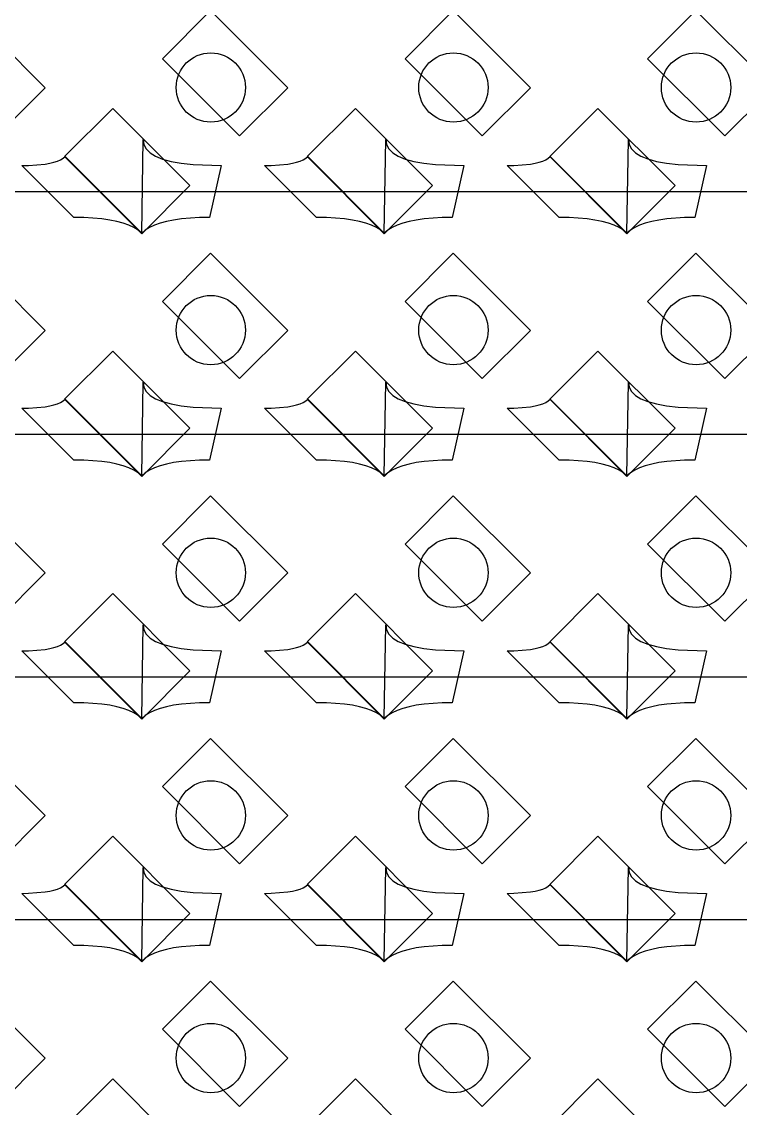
# Model space of a CAD drawing. Header units: inches. Extents: x 0.07 to 4.39, y 0.05 to 2.95.
# Drawn here: x 1.1254 to 1.3328, y 0.5155 to 0.829 of the extents above; entities that cross this region are included whole.
import ezdxf

# ---------------------------------------------------------------- set-up
doc = ezdxf.new("R2010")
doc.units = ezdxf.units.IN
doc.header["$MEASUREMENT"] = 0
doc.layers.add('Top Layer', color=1, linetype='Continuous')

# ---------------------------------------------------------------- blocks, each defined once
blk = doc.blocks.new('0805_P_______________1000')
at = {"layer": 'Top Layer'}
for p, q in [((-0.03937, 0.01575), (-0.01969, 0.01575)), ((-0.03937, -0.01575), (-0.03937, 0.01575)), ((-0.01969, 0.01575), (-0.01969, -0.01575)), ((0.01969, 0.01575), (0.03937, 0.01575)), ((0.01969, -0.01575), (0.01969, 0.01575)), ((0.03937, 0.01575), (0.03937, -0.01575)), ((-0.01969, -0.01575), (-0.03937, -0.01575)), ((0.03937, -0.01575), (0.01969, -0.01575))]:
    blk.add_line(p, q, dxfattribs=at)
blk = doc.blocks.new('0805_P_______________1001')
at = {"layer": 'Top Layer'}
for p, q in [((-0.03937, 0.01575), (-0.01969, 0.01575)), ((-0.03937, -0.01575), (-0.03937, 0.01575)), ((-0.01969, 0.01575), (-0.01969, -0.01575)), ((0.01969, 0.01575), (0.03937, 0.01575)), ((0.01969, -0.01575), (0.01969, 0.01575)), ((0.03937, 0.01575), (0.03937, -0.01575)), ((-0.01969, -0.01575), (-0.03937, -0.01575)), ((0.03937, -0.01575), (0.01969, -0.01575))]:
    blk.add_line(p, q, dxfattribs=at)
blk = doc.blocks.new('0805_P_______________1002')
at = {"layer": 'Top Layer'}
for p, q in [((-0.03937, 0.01575), (-0.01969, 0.01575)), ((-0.03937, -0.01575), (-0.03937, 0.01575)), ((-0.01969, 0.01575), (-0.01969, -0.01575)), ((0.01969, 0.01575), (0.03937, 0.01575)), ((0.01969, -0.01575), (0.01969, 0.01575)), ((0.03937, 0.01575), (0.03937, -0.01575)), ((-0.01969, -0.01575), (-0.03937, -0.01575)), ((0.03937, -0.01575), (0.01969, -0.01575))]:
    blk.add_line(p, q, dxfattribs=at)
blk = doc.blocks.new('0805_P_______________1003')
at = {"layer": 'Top Layer'}
for p, q in [((-0.03937, 0.01575), (-0.01969, 0.01575)), ((-0.03937, -0.01575), (-0.03937, 0.01575)), ((-0.01969, 0.01575), (-0.01969, -0.01575)), ((0.01969, 0.01575), (0.03937, 0.01575)), ((0.01969, -0.01575), (0.01969, 0.01575)), ((0.03937, 0.01575), (0.03937, -0.01575)), ((-0.01969, -0.01575), (-0.03937, -0.01575)), ((0.03937, -0.01575), (0.01969, -0.01575))]:
    blk.add_line(p, q, dxfattribs=at)
blk = doc.blocks.new('0805_P_______________1040')
at = {"layer": 'Top Layer'}
for p, q in [((-0.03937, 0.01575), (-0.01969, 0.01575)), ((-0.03937, -0.01575), (-0.03937, 0.01575)), ((-0.01969, 0.01575), (-0.01969, -0.01575)), ((0.01969, 0.01575), (0.03937, 0.01575)), ((0.01969, -0.01575), (0.01969, 0.01575)), ((0.03937, 0.01575), (0.03937, -0.01575)), ((-0.01969, -0.01575), (-0.03937, -0.01575)), ((0.03937, -0.01575), (0.01969, -0.01575))]:
    blk.add_line(p, q, dxfattribs=at)
blk = doc.blocks.new('0805_P_______________1041')
at = {"layer": 'Top Layer'}
for p, q in [((-0.03937, 0.01575), (-0.01969, 0.01575)), ((-0.03937, -0.01575), (-0.03937, 0.01575)), ((-0.01969, 0.01575), (-0.01969, -0.01575)), ((0.01969, 0.01575), (0.03937, 0.01575)), ((0.01969, -0.01575), (0.01969, 0.01575)), ((0.03937, 0.01575), (0.03937, -0.01575)), ((-0.01969, -0.01575), (-0.03937, -0.01575)), ((0.03937, -0.01575), (0.01969, -0.01575))]:
    blk.add_line(p, q, dxfattribs=at)
blk = doc.blocks.new('0805_P_______________1042')
at = {"layer": 'Top Layer'}
for p, q in [((-0.03937, 0.01575), (-0.01969, 0.01575)), ((-0.03937, -0.01575), (-0.03937, 0.01575)), ((-0.01969, 0.01575), (-0.01969, -0.01575)), ((0.01969, 0.01575), (0.03937, 0.01575)), ((0.01969, -0.01575), (0.01969, 0.01575)), ((0.03937, 0.01575), (0.03937, -0.01575)), ((-0.01969, -0.01575), (-0.03937, -0.01575)), ((0.03937, -0.01575), (0.01969, -0.01575))]:
    blk.add_line(p, q, dxfattribs=at)
blk = doc.blocks.new('0805_P_______________1043')
at = {"layer": 'Top Layer'}
for p, q in [((-0.03937, 0.01575), (-0.01969, 0.01575)), ((-0.03937, -0.01575), (-0.03937, 0.01575)), ((-0.01969, 0.01575), (-0.01969, -0.01575)), ((0.01969, 0.01575), (0.03937, 0.01575)), ((0.01969, -0.01575), (0.01969, 0.01575)), ((0.03937, 0.01575), (0.03937, -0.01575)), ((-0.01969, -0.01575), (-0.03937, -0.01575)), ((0.03937, -0.01575), (0.01969, -0.01575))]:
    blk.add_line(p, q, dxfattribs=at)
blk = doc.blocks.new('0805_P_______________1080')
at = {"layer": 'Top Layer'}
for p, q in [((-0.03937, 0.01575), (-0.01969, 0.01575)), ((-0.03937, -0.01575), (-0.03937, 0.01575)), ((-0.01969, 0.01575), (-0.01969, -0.01575)), ((0.01969, 0.01575), (0.03937, 0.01575)), ((0.01969, -0.01575), (0.01969, 0.01575)), ((0.03937, 0.01575), (0.03937, -0.01575)), ((-0.01969, -0.01575), (-0.03937, -0.01575)), ((0.03937, -0.01575), (0.01969, -0.01575))]:
    blk.add_line(p, q, dxfattribs=at)
blk = doc.blocks.new('0805_P_______________1081')
at = {"layer": 'Top Layer'}
for p, q in [((-0.03937, 0.01575), (-0.01969, 0.01575)), ((-0.03937, -0.01575), (-0.03937, 0.01575)), ((-0.01969, 0.01575), (-0.01969, -0.01575)), ((0.01969, 0.01575), (0.03937, 0.01575)), ((0.01969, -0.01575), (0.01969, 0.01575)), ((0.03937, 0.01575), (0.03937, -0.01575)), ((-0.01969, -0.01575), (-0.03937, -0.01575)), ((0.03937, -0.01575), (0.01969, -0.01575))]:
    blk.add_line(p, q, dxfattribs=at)
blk = doc.blocks.new('0805_P_______________1082')
at = {"layer": 'Top Layer'}
for p, q in [((-0.03937, 0.01575), (-0.01969, 0.01575)), ((-0.03937, -0.01575), (-0.03937, 0.01575)), ((-0.01969, 0.01575), (-0.01969, -0.01575)), ((0.01969, 0.01575), (0.03937, 0.01575)), ((0.01969, -0.01575), (0.01969, 0.01575)), ((0.03937, 0.01575), (0.03937, -0.01575)), ((-0.01969, -0.01575), (-0.03937, -0.01575)), ((0.03937, -0.01575), (0.01969, -0.01575))]:
    blk.add_line(p, q, dxfattribs=at)
blk = doc.blocks.new('0805_P_______________1083')
at = {"layer": 'Top Layer'}
for p, q in [((-0.03937, 0.01575), (-0.01969, 0.01575)), ((-0.03937, -0.01575), (-0.03937, 0.01575)), ((-0.01969, 0.01575), (-0.01969, -0.01575)), ((0.01969, 0.01575), (0.03937, 0.01575)), ((0.01969, -0.01575), (0.01969, 0.01575)), ((0.03937, 0.01575), (0.03937, -0.01575)), ((-0.01969, -0.01575), (-0.03937, -0.01575)), ((0.03937, -0.01575), (0.01969, -0.01575))]:
    blk.add_line(p, q, dxfattribs=at)
blk = doc.blocks.new('0805_P_______________1120')
at = {"layer": 'Top Layer'}
for p, q in [((-0.03937, 0.01575), (-0.01969, 0.01575)), ((-0.03937, -0.01575), (-0.03937, 0.01575)), ((-0.01969, 0.01575), (-0.01969, -0.01575)), ((0.01969, 0.01575), (0.03937, 0.01575)), ((0.01969, -0.01575), (0.01969, 0.01575)), ((0.03937, 0.01575), (0.03937, -0.01575)), ((-0.01969, -0.01575), (-0.03937, -0.01575)), ((0.03937, -0.01575), (0.01969, -0.01575))]:
    blk.add_line(p, q, dxfattribs=at)
blk = doc.blocks.new('0805_P_______________1121')
at = {"layer": 'Top Layer'}
for p, q in [((-0.03937, 0.01575), (-0.01969, 0.01575)), ((-0.03937, -0.01575), (-0.03937, 0.01575)), ((-0.01969, 0.01575), (-0.01969, -0.01575)), ((0.01969, 0.01575), (0.03937, 0.01575)), ((0.01969, -0.01575), (0.01969, 0.01575)), ((0.03937, 0.01575), (0.03937, -0.01575)), ((-0.01969, -0.01575), (-0.03937, -0.01575)), ((0.03937, -0.01575), (0.01969, -0.01575))]:
    blk.add_line(p, q, dxfattribs=at)
blk = doc.blocks.new('0805_P_______________1122')
at = {"layer": 'Top Layer'}
for p, q in [((-0.03937, 0.01575), (-0.01969, 0.01575)), ((-0.03937, -0.01575), (-0.03937, 0.01575)), ((-0.01969, 0.01575), (-0.01969, -0.01575)), ((0.01969, 0.01575), (0.03937, 0.01575)), ((0.01969, -0.01575), (0.01969, 0.01575)), ((0.03937, 0.01575), (0.03937, -0.01575)), ((-0.01969, -0.01575), (-0.03937, -0.01575)), ((0.03937, -0.01575), (0.01969, -0.01575))]:
    blk.add_line(p, q, dxfattribs=at)
blk = doc.blocks.new('0805_P_______________1123')
at = {"layer": 'Top Layer'}
for p, q in [((-0.03937, 0.01575), (-0.01969, 0.01575)), ((-0.03937, -0.01575), (-0.03937, 0.01575)), ((-0.01969, 0.01575), (-0.01969, -0.01575)), ((0.01969, 0.01575), (0.03937, 0.01575)), ((0.01969, -0.01575), (0.01969, 0.01575)), ((0.03937, 0.01575), (0.03937, -0.01575)), ((-0.01969, -0.01575), (-0.03937, -0.01575)), ((0.03937, -0.01575), (0.01969, -0.01575))]:
    blk.add_line(p, q, dxfattribs=at)
blk = doc.blocks.new('0805_P_______________1160')
at = {"layer": 'Top Layer'}
for p, q in [((-0.03937, 0.01575), (-0.01969, 0.01575)), ((-0.03937, -0.01575), (-0.03937, 0.01575)), ((-0.01969, 0.01575), (-0.01969, -0.01575)), ((0.01969, 0.01575), (0.03937, 0.01575)), ((0.01969, -0.01575), (0.01969, 0.01575)), ((0.03937, 0.01575), (0.03937, -0.01575)), ((-0.01969, -0.01575), (-0.03937, -0.01575)), ((0.03937, -0.01575), (0.01969, -0.01575))]:
    blk.add_line(p, q, dxfattribs=at)
blk = doc.blocks.new('0805_P_______________1161')
at = {"layer": 'Top Layer'}
for p, q in [((-0.03937, 0.01575), (-0.01969, 0.01575)), ((-0.03937, -0.01575), (-0.03937, 0.01575)), ((-0.01969, 0.01575), (-0.01969, -0.01575)), ((0.01969, 0.01575), (0.03937, 0.01575)), ((0.01969, -0.01575), (0.01969, 0.01575)), ((0.03937, 0.01575), (0.03937, -0.01575)), ((-0.01969, -0.01575), (-0.03937, -0.01575)), ((0.03937, -0.01575), (0.01969, -0.01575))]:
    blk.add_line(p, q, dxfattribs=at)
blk = doc.blocks.new('0805_P_______________1162')
at = {"layer": 'Top Layer'}
for p, q in [((-0.03937, 0.01575), (-0.01969, 0.01575)), ((-0.03937, -0.01575), (-0.03937, 0.01575)), ((-0.01969, 0.01575), (-0.01969, -0.01575)), ((0.01969, 0.01575), (0.03937, 0.01575)), ((0.01969, -0.01575), (0.01969, 0.01575)), ((0.03937, 0.01575), (0.03937, -0.01575)), ((-0.01969, -0.01575), (-0.03937, -0.01575)), ((0.03937, -0.01575), (0.01969, -0.01575))]:
    blk.add_line(p, q, dxfattribs=at)
blk = doc.blocks.new('0805_P_______________1163')
at = {"layer": 'Top Layer'}
for p, q in [((-0.03937, 0.01575), (-0.01969, 0.01575)), ((-0.03937, -0.01575), (-0.03937, 0.01575)), ((-0.01969, 0.01575), (-0.01969, -0.01575)), ((0.01969, 0.01575), (0.03937, 0.01575)), ((0.01969, -0.01575), (0.01969, 0.01575)), ((0.03937, 0.01575), (0.03937, -0.01575)), ((-0.01969, -0.01575), (-0.03937, -0.01575)), ((0.03937, -0.01575), (0.01969, -0.01575))]:
    blk.add_line(p, q, dxfattribs=at)
blk = doc.blocks.new('0805_P_______________1200')
at = {"layer": 'Top Layer'}
for p, q in [((-0.03937, 0.01575), (-0.01969, 0.01575)), ((-0.03937, -0.01575), (-0.03937, 0.01575)), ((-0.01969, 0.01575), (-0.01969, -0.01575)), ((0.01969, 0.01575), (0.03937, 0.01575)), ((0.01969, -0.01575), (0.01969, 0.01575)), ((0.03937, 0.01575), (0.03937, -0.01575)), ((-0.01969, -0.01575), (-0.03937, -0.01575)), ((0.03937, -0.01575), (0.01969, -0.01575))]:
    blk.add_line(p, q, dxfattribs=at)
blk = doc.blocks.new('0805_P_______________1201')
at = {"layer": 'Top Layer'}
for p, q in [((-0.03937, 0.01575), (-0.01969, 0.01575)), ((-0.03937, -0.01575), (-0.03937, 0.01575)), ((-0.01969, 0.01575), (-0.01969, -0.01575)), ((0.01969, 0.01575), (0.03937, 0.01575)), ((0.01969, -0.01575), (0.01969, 0.01575)), ((0.03937, 0.01575), (0.03937, -0.01575)), ((-0.01969, -0.01575), (-0.03937, -0.01575)), ((0.03937, -0.01575), (0.01969, -0.01575))]:
    blk.add_line(p, q, dxfattribs=at)
blk = doc.blocks.new('0805_P_______________1202')
at = {"layer": 'Top Layer'}
for p, q in [((-0.03937, 0.01575), (-0.01969, 0.01575)), ((-0.03937, -0.01575), (-0.03937, 0.01575)), ((-0.01969, 0.01575), (-0.01969, -0.01575)), ((0.01969, 0.01575), (0.03937, 0.01575)), ((0.01969, -0.01575), (0.01969, 0.01575)), ((0.03937, 0.01575), (0.03937, -0.01575)), ((-0.01969, -0.01575), (-0.03937, -0.01575)), ((0.03937, -0.01575), (0.01969, -0.01575))]:
    blk.add_line(p, q, dxfattribs=at)
blk = doc.blocks.new('0805_P_______________1203')
at = {"layer": 'Top Layer'}
for p, q in [((-0.03937, 0.01575), (-0.01969, 0.01575)), ((-0.03937, -0.01575), (-0.03937, 0.01575)), ((-0.01969, 0.01575), (-0.01969, -0.01575)), ((0.01969, 0.01575), (0.03937, 0.01575)), ((0.01969, -0.01575), (0.01969, 0.01575)), ((0.03937, 0.01575), (0.03937, -0.01575)), ((-0.01969, -0.01575), (-0.03937, -0.01575)), ((0.03937, -0.01575), (0.01969, -0.01575))]:
    blk.add_line(p, q, dxfattribs=at)

msp = doc.modelspace()

# ---------------------------------------------------------------- linework, layer by layer
at = {"layer": 'Top Layer'}
for p, q in [((1.16005, 0.76795), (1.16051, 0.795)), ((1.16051, 0.795), (1.16071, 0.79357)), ((1.16071, 0.79357), (1.16137, 0.7923)), ((1.23005, 0.76795), (1.23051, 0.795)), ((1.23051, 0.795), (1.23071, 0.79357)), ((1.23071, 0.79357), (1.23137, 0.7923)), ((1.30005, 0.76795), (1.30051, 0.795)), ((1.30051, 0.795), (1.30071, 0.79358)), ((1.30071, 0.79358), (1.30137, 0.7923)), ((1.13737, 0.78957), (1.13795, 0.79005)), ((1.13795, 0.79005), (1.16005, 0.76795)), ((1.16137, 0.7923), (1.16248, 0.79117)), ((1.16248, 0.79117), (1.16405, 0.7902)), ((1.16405, 0.7902), (1.16607, 0.78937)), ((1.20737, 0.78957), (1.20795, 0.79005)), ((1.20795, 0.79005), (1.23005, 0.76795)), ((1.23137, 0.7923), (1.23248, 0.79117)), ((1.23248, 0.79117), (1.23405, 0.7902)), ((1.23405, 0.7902), (1.23607, 0.78937)), ((1.27737, 0.78957), (1.27795, 0.79005)), ((1.27795, 0.79005), (1.30005, 0.76795)), ((1.30137, 0.7923), (1.30248, 0.79117)), ((1.30248, 0.79117), (1.30405, 0.7902)), ((1.30405, 0.7902), (1.30607, 0.78938)), ((1.12551, 0.7875), (1.12741, 0.78753)), ((1.14051, 0.7725), (1.12551, 0.7875)), ((1.12741, 0.78753), (1.13225, 0.78791)), ((1.13225, 0.78791), (1.13356, 0.78814)), ((1.13356, 0.78814), (1.13474, 0.78842)), ((1.13474, 0.78842), (1.13576, 0.78875)), ((1.13576, 0.78875), (1.13664, 0.78914)), ((1.13664, 0.78914), (1.13737, 0.78957)), ((1.16607, 0.78937), (1.16855, 0.7887)), ((1.16855, 0.7887), (1.17148, 0.78817)), ((1.17148, 0.78817), (1.17487, 0.7878)), ((1.17487, 0.7878), (1.18301, 0.7875)), ((1.18301, 0.7875), (1.1796, 0.7725)), ((1.19551, 0.7875), (1.19741, 0.78753)), ((1.21051, 0.7725), (1.19551, 0.7875)), ((1.19741, 0.78753), (1.20225, 0.78791)), ((1.20225, 0.78791), (1.20356, 0.78814)), ((1.20356, 0.78814), (1.20474, 0.78842)), ((1.20474, 0.78842), (1.20576, 0.78875)), ((1.20576, 0.78875), (1.20664, 0.78914)), ((1.20664, 0.78914), (1.20737, 0.78957)), ((1.23607, 0.78937), (1.23855, 0.7887)), ((1.23855, 0.7887), (1.24148, 0.78817)), ((1.24148, 0.78817), (1.24487, 0.7878)), ((1.24487, 0.7878), (1.25301, 0.7875)), ((1.25301, 0.7875), (1.2496, 0.7725)), ((1.26551, 0.7875), (1.26741, 0.78753)), ((1.28051, 0.7725), (1.26551, 0.7875)), ((1.26741, 0.78753), (1.27225, 0.78791)), ((1.27225, 0.78791), (1.27356, 0.78814)), ((1.27356, 0.78814), (1.27474, 0.78842)), ((1.27474, 0.78842), (1.27576, 0.78875)), ((1.27576, 0.78875), (1.27664, 0.78914)), ((1.27664, 0.78914), (1.27737, 0.78957)), ((1.30607, 0.78938), (1.30855, 0.7887)), ((1.30855, 0.7887), (1.31148, 0.78817)), ((1.31148, 0.78817), (1.31487, 0.7878)), ((1.31487, 0.7878), (1.32301, 0.7875)), ((1.32301, 0.7875), (1.3196, 0.7725)), ((1.08588, 0.78), (1.15588, 0.78)), ((1.15588, 0.78), (1.22588, 0.78)), ((1.22588, 0.78), (1.29588, 0.78)), ((1.29588, 0.78), (1.37006, 0.78)), ((1.1434, 0.77245), (1.14051, 0.7725)), ((1.14857, 0.77209), (1.1434, 0.77245)), ((1.15084, 0.77177), (1.14857, 0.77209)), ((1.1529, 0.77136), (1.15084, 0.77177)), ((1.15475, 0.77086), (1.1529, 0.77136)), ((1.16721, 0.77136), (1.16536, 0.77086)), ((1.16927, 0.77177), (1.16721, 0.77136)), ((1.17154, 0.77209), (1.16927, 0.77177)), ((1.17671, 0.77245), (1.17154, 0.77209)), ((1.1796, 0.7725), (1.17671, 0.77245)), ((1.2134, 0.77245), (1.21051, 0.7725)), ((1.21857, 0.77209), (1.2134, 0.77245)), ((1.22084, 0.77177), (1.21857, 0.77209)), ((1.2229, 0.77136), (1.22084, 0.77177)), ((1.22475, 0.77086), (1.2229, 0.77136)), ((1.23721, 0.77136), (1.23536, 0.77086)), ((1.23927, 0.77177), (1.23721, 0.77136)), ((1.24154, 0.77209), (1.23927, 0.77177)), ((1.24671, 0.77245), (1.24154, 0.77209)), ((1.2496, 0.7725), (1.24671, 0.77245)), ((1.2834, 0.77245), (1.28051, 0.7725)), ((1.28857, 0.77209), (1.2834, 0.77245)), ((1.29084, 0.77177), (1.28857, 0.77209)), ((1.2929, 0.77136), (1.29084, 0.77177)), ((1.29475, 0.77086), (1.2929, 0.77136)), ((1.30721, 0.77136), (1.30536, 0.77086)), ((1.30927, 0.77177), (1.30721, 0.77136)), ((1.31154, 0.77209), (1.30927, 0.77177)), ((1.31671, 0.77245), (1.31154, 0.77209)), ((1.3196, 0.7725), (1.31671, 0.77245)), ((1.15639, 0.77027), (1.15475, 0.77086)), ((1.15782, 0.76959), (1.15639, 0.77027)), ((1.15904, 0.76882), (1.15782, 0.76959)), ((1.16005, 0.76795), (1.15904, 0.76882)), ((1.16107, 0.76882), (1.16005, 0.76795)), ((1.16229, 0.76959), (1.16107, 0.76882)), ((1.16372, 0.77027), (1.16229, 0.76959)), ((1.16536, 0.77086), (1.16372, 0.77027)), ((1.22639, 0.77027), (1.22475, 0.77086)), ((1.22782, 0.76959), (1.22639, 0.77027)), ((1.22904, 0.76882), (1.22782, 0.76959)), ((1.23005, 0.76795), (1.22904, 0.76882)), ((1.23107, 0.76882), (1.23005, 0.76795)), ((1.23229, 0.76959), (1.23107, 0.76882)), ((1.23372, 0.77027), (1.23229, 0.76959)), ((1.23536, 0.77086), (1.23372, 0.77027)), ((1.29639, 0.77027), (1.29475, 0.77086)), ((1.29782, 0.76959), (1.29639, 0.77027)), ((1.29904, 0.76882), (1.29782, 0.76959)), ((1.30005, 0.76795), (1.29904, 0.76882)), ((1.30107, 0.76882), (1.30005, 0.76795)), ((1.30229, 0.76959), (1.30107, 0.76882)), ((1.30372, 0.77027), (1.30229, 0.76959)), ((1.30536, 0.77086), (1.30372, 0.77027)), ((1.16005, 0.69795), (1.16051, 0.725)), ((1.16051, 0.725), (1.16071, 0.72357)), ((1.23005, 0.69795), (1.23051, 0.725)), ((1.23051, 0.725), (1.23071, 0.72357)), ((1.30005, 0.69795), (1.30051, 0.725)), ((1.30051, 0.725), (1.30071, 0.72357)), ((1.16071, 0.72357), (1.16137, 0.7223)), ((1.16137, 0.7223), (1.16248, 0.72117)), ((1.16248, 0.72117), (1.16405, 0.7202)), ((1.23071, 0.72357), (1.23137, 0.7223)), ((1.23137, 0.7223), (1.23248, 0.72117)), ((1.23248, 0.72117), (1.23405, 0.7202)), ((1.30071, 0.72357), (1.30137, 0.7223)), ((1.30137, 0.7223), (1.30248, 0.72118)), ((1.30248, 0.72118), (1.30405, 0.7202)), ((1.12741, 0.71753), (1.13225, 0.71791)), ((1.13225, 0.71791), (1.13356, 0.71814)), ((1.13356, 0.71814), (1.13474, 0.71842)), ((1.13474, 0.71842), (1.13576, 0.71875)), ((1.13576, 0.71875), (1.13664, 0.71914)), ((1.13664, 0.71914), (1.13737, 0.71957)), ((1.13737, 0.71957), (1.13795, 0.72006)), ((1.13795, 0.72006), (1.16005, 0.69795)), ((1.16405, 0.7202), (1.16607, 0.71937)), ((1.16607, 0.71937), (1.16855, 0.7187)), ((1.16855, 0.7187), (1.17148, 0.71817)), ((1.17148, 0.71817), (1.17487, 0.7178)), ((1.19741, 0.71753), (1.20225, 0.71791)), ((1.20225, 0.71791), (1.20356, 0.71814)), ((1.20356, 0.71814), (1.20474, 0.71842)), ((1.20474, 0.71842), (1.20576, 0.71875)), ((1.20576, 0.71875), (1.20664, 0.71914)), ((1.20664, 0.71914), (1.20737, 0.71957)), ((1.20737, 0.71957), (1.20795, 0.72006)), ((1.20795, 0.72006), (1.23005, 0.69795)), ((1.23405, 0.7202), (1.23607, 0.71937)), ((1.23607, 0.71937), (1.23855, 0.7187)), ((1.23855, 0.7187), (1.24148, 0.71817)), ((1.24148, 0.71817), (1.24487, 0.7178)), ((1.26741, 0.71753), (1.27225, 0.71791)), ((1.27225, 0.71791), (1.27356, 0.71814)), ((1.27356, 0.71814), (1.27474, 0.71842)), ((1.27474, 0.71842), (1.27576, 0.71875)), ((1.27576, 0.71875), (1.27664, 0.71914)), ((1.27664, 0.71914), (1.27737, 0.71957)), ((1.27737, 0.71957), (1.27795, 0.72006)), ((1.27795, 0.72006), (1.30005, 0.69795)), ((1.30405, 0.7202), (1.30607, 0.71937)), ((1.30607, 0.71937), (1.30855, 0.7187)), ((1.30855, 0.7187), (1.31148, 0.71818)), ((1.31148, 0.71818), (1.31487, 0.7178)), ((1.12551, 0.7175), (1.12741, 0.71753)), ((1.14051, 0.7025), (1.12551, 0.7175)), ((1.17487, 0.7178), (1.18301, 0.7175)), ((1.18301, 0.7175), (1.1796, 0.7025)), ((1.19551, 0.7175), (1.19741, 0.71753)), ((1.21051, 0.7025), (1.19551, 0.7175)), ((1.24487, 0.7178), (1.25301, 0.7175)), ((1.25301, 0.7175), (1.2496, 0.7025)), ((1.26551, 0.7175), (1.26741, 0.71753)), ((1.28051, 0.7025), (1.26551, 0.7175)), ((1.31487, 0.7178), (1.32301, 0.7175)), ((1.32301, 0.7175), (1.3196, 0.7025)), ((1.08588, 0.71), (1.15588, 0.71)), ((1.15588, 0.71), (1.22588, 0.71)), ((1.22588, 0.71), (1.29588, 0.71)), ((1.29588, 0.71), (1.37006, 0.71)), ((1.1434, 0.70245), (1.14051, 0.7025)), ((1.14857, 0.70209), (1.1434, 0.70245)), ((1.17671, 0.70245), (1.17154, 0.70209)), ((1.1796, 0.7025), (1.17671, 0.70245)), ((1.2134, 0.70245), (1.21051, 0.7025)), ((1.21857, 0.70209), (1.2134, 0.70245)), ((1.24671, 0.70245), (1.24154, 0.70209)), ((1.2496, 0.7025), (1.24671, 0.70245)), ((1.2834, 0.70245), (1.28051, 0.7025)), ((1.28857, 0.70209), (1.2834, 0.70245)), ((1.31671, 0.70245), (1.31154, 0.70209)), ((1.3196, 0.7025), (1.31671, 0.70245)), ((1.15084, 0.70177), (1.14857, 0.70209)), ((1.1529, 0.70136), (1.15084, 0.70177)), ((1.15475, 0.70086), (1.1529, 0.70136)), ((1.15639, 0.70027), (1.15475, 0.70086)), ((1.15782, 0.69959), (1.15639, 0.70027)), ((1.15904, 0.69882), (1.15782, 0.69959)), ((1.16229, 0.69959), (1.16107, 0.69882)), ((1.16372, 0.70027), (1.16229, 0.69959)), ((1.16536, 0.70086), (1.16372, 0.70027)), ((1.16721, 0.70136), (1.16536, 0.70086)), ((1.16927, 0.70177), (1.16721, 0.70136)), ((1.17154, 0.70209), (1.16927, 0.70177)), ((1.22084, 0.70177), (1.21857, 0.70209)), ((1.2229, 0.70136), (1.22084, 0.70177)), ((1.22475, 0.70086), (1.2229, 0.70136)), ((1.22639, 0.70027), (1.22475, 0.70086)), ((1.22782, 0.69959), (1.22639, 0.70027)), ((1.22904, 0.69882), (1.22782, 0.69959)), ((1.23229, 0.69959), (1.23107, 0.69882)), ((1.23372, 0.70027), (1.23229, 0.69959)), ((1.23536, 0.70086), (1.23372, 0.70027)), ((1.23721, 0.70136), (1.23536, 0.70086)), ((1.23927, 0.70177), (1.23721, 0.70136)), ((1.24154, 0.70209), (1.23927, 0.70177)), ((1.29084, 0.70177), (1.28857, 0.70209)), ((1.2929, 0.70136), (1.29084, 0.70177)), ((1.29475, 0.70086), (1.2929, 0.70136)), ((1.29639, 0.70027), (1.29475, 0.70086)), ((1.29782, 0.69959), (1.29639, 0.70027)), ((1.29904, 0.69882), (1.29782, 0.69959)), ((1.30229, 0.69959), (1.30107, 0.69882)), ((1.30372, 0.70027), (1.30229, 0.69959)), ((1.30536, 0.70086), (1.30372, 0.70027)), ((1.30721, 0.70136), (1.30536, 0.70086)), ((1.30927, 0.70177), (1.30721, 0.70136)), ((1.31154, 0.70209), (1.30927, 0.70177)), ((1.16005, 0.69795), (1.15904, 0.69882)), ((1.16107, 0.69882), (1.16005, 0.69795)), ((1.23005, 0.69795), (1.22904, 0.69882)), ((1.23107, 0.69882), (1.23005, 0.69795)), ((1.30005, 0.69795), (1.29904, 0.69882)), ((1.30107, 0.69882), (1.30005, 0.69795)), ((1.16005, 0.62795), (1.16051, 0.655)), ((1.16051, 0.655), (1.16071, 0.65357)), ((1.16071, 0.65357), (1.16137, 0.6523)), ((1.16137, 0.6523), (1.16248, 0.65117)), ((1.23005, 0.62795), (1.23051, 0.655)), ((1.23051, 0.655), (1.23071, 0.65357)), ((1.23071, 0.65357), (1.23137, 0.6523)), ((1.23137, 0.6523), (1.23248, 0.65117)), ((1.30005, 0.62795), (1.30051, 0.655)), ((1.30051, 0.655), (1.30071, 0.65358)), ((1.30071, 0.65358), (1.30137, 0.6523)), ((1.30137, 0.6523), (1.30248, 0.65117)), ((1.13576, 0.64875), (1.13664, 0.64914)), ((1.13664, 0.64914), (1.13737, 0.64957)), ((1.13737, 0.64957), (1.13795, 0.65006)), ((1.13795, 0.65006), (1.16005, 0.62795)), ((1.16248, 0.65117), (1.16405, 0.6502)), ((1.16405, 0.6502), (1.16607, 0.64937)), ((1.16607, 0.64937), (1.16855, 0.6487)), ((1.20576, 0.64875), (1.20664, 0.64914)), ((1.20664, 0.64914), (1.20737, 0.64957)), ((1.20737, 0.64957), (1.20795, 0.65006)), ((1.20795, 0.65006), (1.23005, 0.62795)), ((1.23248, 0.65117), (1.23405, 0.6502)), ((1.23405, 0.6502), (1.23607, 0.64937)), ((1.23607, 0.64937), (1.23855, 0.6487)), ((1.27576, 0.64875), (1.27664, 0.64914)), ((1.27664, 0.64914), (1.27737, 0.64957)), ((1.27737, 0.64957), (1.27795, 0.65006)), ((1.27795, 0.65006), (1.30005, 0.62795)), ((1.30248, 0.65117), (1.30405, 0.6502)), ((1.30405, 0.6502), (1.30607, 0.64938)), ((1.30607, 0.64938), (1.30855, 0.6487)), ((1.12551, 0.6475), (1.12741, 0.64753)), ((1.14051, 0.6325), (1.12551, 0.6475)), ((1.12741, 0.64753), (1.13225, 0.64791)), ((1.13225, 0.64791), (1.13356, 0.64814)), ((1.13356, 0.64814), (1.13474, 0.64842)), ((1.13474, 0.64842), (1.13576, 0.64875)), ((1.16855, 0.6487), (1.17148, 0.64817)), ((1.17148, 0.64817), (1.17487, 0.6478)), ((1.17487, 0.6478), (1.18301, 0.6475)), ((1.18301, 0.6475), (1.1796, 0.6325)), ((1.19551, 0.6475), (1.19741, 0.64753)), ((1.21051, 0.6325), (1.19551, 0.6475)), ((1.19741, 0.64753), (1.20225, 0.64791)), ((1.20225, 0.64791), (1.20356, 0.64814)), ((1.20356, 0.64814), (1.20474, 0.64842)), ((1.20474, 0.64842), (1.20576, 0.64875)), ((1.23855, 0.6487), (1.24148, 0.64817)), ((1.24148, 0.64817), (1.24487, 0.6478)), ((1.24487, 0.6478), (1.25301, 0.6475)), ((1.25301, 0.6475), (1.2496, 0.6325)), ((1.26551, 0.6475), (1.26741, 0.64753)), ((1.28051, 0.6325), (1.26551, 0.6475)), ((1.26741, 0.64753), (1.27225, 0.64791)), ((1.27225, 0.64791), (1.27356, 0.64814)), ((1.27356, 0.64814), (1.27474, 0.64842)), ((1.27474, 0.64842), (1.27576, 0.64875)), ((1.30855, 0.6487), (1.31148, 0.64817)), ((1.31148, 0.64817), (1.31487, 0.6478)), ((1.31487, 0.6478), (1.32301, 0.6475)), ((1.32301, 0.6475), (1.3196, 0.6325)), ((1.08588, 0.64), (1.15588, 0.64)), ((1.15588, 0.64), (1.22588, 0.64)), ((1.22588, 0.64), (1.29588, 0.64)), ((1.29588, 0.64), (1.57588, 0.64)), ((1.1434, 0.63245), (1.14051, 0.6325)), ((1.14857, 0.63209), (1.1434, 0.63245)), ((1.15084, 0.63177), (1.14857, 0.63209)), ((1.1529, 0.63136), (1.15084, 0.63177)), ((1.15475, 0.63086), (1.1529, 0.63136)), ((1.15639, 0.63027), (1.15475, 0.63086)), ((1.15782, 0.62959), (1.15639, 0.63027)), ((1.16372, 0.63027), (1.16229, 0.62959)), ((1.16536, 0.63086), (1.16372, 0.63027)), ((1.16721, 0.63136), (1.16536, 0.63086)), ((1.16927, 0.63177), (1.16721, 0.63136)), ((1.17154, 0.63209), (1.16927, 0.63177)), ((1.17671, 0.63245), (1.17154, 0.63209)), ((1.1796, 0.6325), (1.17671, 0.63245)), ((1.2134, 0.63245), (1.21051, 0.6325)), ((1.21857, 0.63209), (1.2134, 0.63245)), ((1.22084, 0.63177), (1.21857, 0.63209)), ((1.2229, 0.63136), (1.22084, 0.63177)), ((1.22475, 0.63086), (1.2229, 0.63136)), ((1.22639, 0.63027), (1.22475, 0.63086)), ((1.22782, 0.62959), (1.22639, 0.63027)), ((1.23372, 0.63027), (1.23229, 0.62959)), ((1.23536, 0.63086), (1.23372, 0.63027)), ((1.23721, 0.63136), (1.23536, 0.63086)), ((1.23927, 0.63177), (1.23721, 0.63136)), ((1.24154, 0.63209), (1.23927, 0.63177)), ((1.24671, 0.63245), (1.24154, 0.63209)), ((1.2496, 0.6325), (1.24671, 0.63245)), ((1.2834, 0.63245), (1.28051, 0.6325)), ((1.28857, 0.63209), (1.2834, 0.63245)), ((1.29084, 0.63177), (1.28857, 0.63209)), ((1.2929, 0.63136), (1.29084, 0.63177)), ((1.29475, 0.63086), (1.2929, 0.63136)), ((1.29639, 0.63027), (1.29475, 0.63086)), ((1.29782, 0.62959), (1.29639, 0.63027)), ((1.30372, 0.63027), (1.30229, 0.62959)), ((1.30536, 0.63086), (1.30372, 0.63027)), ((1.30721, 0.63136), (1.30536, 0.63086)), ((1.30927, 0.63177), (1.30721, 0.63136)), ((1.31154, 0.63209), (1.30927, 0.63177)), ((1.31671, 0.63245), (1.31154, 0.63209)), ((1.3196, 0.6325), (1.31671, 0.63245)), ((1.15904, 0.62882), (1.15782, 0.62959)), ((1.16005, 0.62795), (1.15904, 0.62882)), ((1.16107, 0.62882), (1.16005, 0.62795)), ((1.16229, 0.62959), (1.16107, 0.62882)), ((1.22904, 0.62882), (1.22782, 0.62959)), ((1.23005, 0.62795), (1.22904, 0.62882)), ((1.23107, 0.62882), (1.23005, 0.62795)), ((1.23229, 0.62959), (1.23107, 0.62882)), ((1.29904, 0.62882), (1.29782, 0.62959)), ((1.30005, 0.62795), (1.29904, 0.62882)), ((1.30107, 0.62882), (1.30005, 0.62795)), ((1.30229, 0.62959), (1.30107, 0.62882)), ((1.16005, 0.55795), (1.16051, 0.585)), ((1.16051, 0.585), (1.16071, 0.58357)), ((1.16071, 0.58357), (1.16137, 0.5823)), ((1.23005, 0.55795), (1.23051, 0.585)), ((1.23051, 0.585), (1.23071, 0.58357)), ((1.23071, 0.58357), (1.23137, 0.5823)), ((1.30005, 0.55795), (1.30051, 0.585)), ((1.30051, 0.585), (1.30071, 0.58357)), ((1.30071, 0.58357), (1.30137, 0.5823)), ((1.13737, 0.57957), (1.13795, 0.58005)), ((1.13795, 0.58005), (1.16005, 0.55795)), ((1.16137, 0.5823), (1.16248, 0.58117)), ((1.16248, 0.58117), (1.16405, 0.5802)), ((1.16405, 0.5802), (1.16607, 0.57937)), ((1.20737, 0.57957), (1.20795, 0.58005)), ((1.20795, 0.58005), (1.23005, 0.55795)), ((1.23137, 0.5823), (1.23248, 0.58117)), ((1.23248, 0.58117), (1.23405, 0.5802)), ((1.23405, 0.5802), (1.23607, 0.57937)), ((1.27737, 0.57957), (1.27795, 0.58005)), ((1.27795, 0.58005), (1.30005, 0.55795)), ((1.30137, 0.5823), (1.30248, 0.58117)), ((1.30248, 0.58117), (1.30405, 0.5802)), ((1.30405, 0.5802), (1.30607, 0.57937)), ((1.12551, 0.5775), (1.12741, 0.57753)), ((1.14051, 0.5625), (1.12551, 0.5775)), ((1.12741, 0.57753), (1.13225, 0.57791)), ((1.13225, 0.57791), (1.13356, 0.57814)), ((1.13356, 0.57814), (1.13474, 0.57842)), ((1.13474, 0.57842), (1.13576, 0.57875)), ((1.13576, 0.57875), (1.13664, 0.57914)), ((1.13664, 0.57914), (1.13737, 0.57957)), ((1.16607, 0.57937), (1.16855, 0.5787)), ((1.16855, 0.5787), (1.17148, 0.57817)), ((1.17148, 0.57817), (1.17487, 0.5778)), ((1.17487, 0.5778), (1.18301, 0.5775)), ((1.18301, 0.5775), (1.1796, 0.5625)), ((1.19551, 0.5775), (1.19741, 0.57753)), ((1.21051, 0.5625), (1.19551, 0.5775)), ((1.19741, 0.57753), (1.20225, 0.57791)), ((1.20225, 0.57791), (1.20356, 0.57814)), ((1.20356, 0.57814), (1.20474, 0.57842)), ((1.20474, 0.57842), (1.20576, 0.57875)), ((1.20576, 0.57875), (1.20664, 0.57914)), ((1.20664, 0.57914), (1.20737, 0.57957)), ((1.23607, 0.57937), (1.23855, 0.5787)), ((1.23855, 0.5787), (1.24148, 0.57817)), ((1.24148, 0.57817), (1.24487, 0.5778)), ((1.24487, 0.5778), (1.25301, 0.5775)), ((1.25301, 0.5775), (1.2496, 0.5625)), ((1.26551, 0.5775), (1.26741, 0.57753)), ((1.28051, 0.5625), (1.26551, 0.5775)), ((1.26741, 0.57753), (1.27225, 0.57791)), ((1.27225, 0.57791), (1.27356, 0.57814)), ((1.27356, 0.57814), (1.27474, 0.57842)), ((1.27474, 0.57842), (1.27576, 0.57875)), ((1.27576, 0.57875), (1.27664, 0.57914)), ((1.27664, 0.57914), (1.27737, 0.57957)), ((1.30607, 0.57937), (1.30855, 0.5787)), ((1.30855, 0.5787), (1.31148, 0.57817)), ((1.31148, 0.57817), (1.31487, 0.5778)), ((1.31487, 0.5778), (1.32301, 0.5775)), ((1.32301, 0.5775), (1.3196, 0.5625)), ((1.08588, 0.57), (1.15588, 0.57)), ((1.15588, 0.57), (1.22588, 0.57)), ((1.22588, 0.57), (1.29588, 0.57)), ((1.29588, 0.57), (1.78588, 0.57)), ((1.1434, 0.56245), (1.14051, 0.5625)), ((1.14857, 0.56209), (1.1434, 0.56245)), ((1.15084, 0.56177), (1.14857, 0.56209)), ((1.1529, 0.56136), (1.15084, 0.56177)), ((1.15475, 0.56086), (1.1529, 0.56136)), ((1.16721, 0.56136), (1.16536, 0.56086)), ((1.16927, 0.56177), (1.16721, 0.56136)), ((1.17154, 0.56209), (1.16927, 0.56177)), ((1.17671, 0.56245), (1.17154, 0.56209)), ((1.1796, 0.5625), (1.17671, 0.56245)), ((1.2134, 0.56245), (1.21051, 0.5625)), ((1.21857, 0.56209), (1.2134, 0.56245)), ((1.22084, 0.56177), (1.21857, 0.56209)), ((1.2229, 0.56136), (1.22084, 0.56177)), ((1.22475, 0.56086), (1.2229, 0.56136)), ((1.23721, 0.56136), (1.23536, 0.56086)), ((1.23927, 0.56177), (1.23721, 0.56136)), ((1.24154, 0.56209), (1.23927, 0.56177)), ((1.24671, 0.56245), (1.24154, 0.56209)), ((1.2496, 0.5625), (1.24671, 0.56245)), ((1.2834, 0.56245), (1.28051, 0.5625)), ((1.28857, 0.56209), (1.2834, 0.56245)), ((1.29084, 0.56177), (1.28857, 0.56209)), ((1.2929, 0.56136), (1.29084, 0.56177)), ((1.29475, 0.56086), (1.2929, 0.56136)), ((1.30721, 0.56136), (1.30536, 0.56086)), ((1.30927, 0.56177), (1.30721, 0.56136)), ((1.31154, 0.56209), (1.30927, 0.56177)), ((1.31671, 0.56245), (1.31154, 0.56209)), ((1.3196, 0.5625), (1.31671, 0.56245)), ((1.15639, 0.56027), (1.15475, 0.56086)), ((1.15782, 0.55959), (1.15639, 0.56027)), ((1.15904, 0.55882), (1.15782, 0.55959)), ((1.16005, 0.55795), (1.15904, 0.55882)), ((1.16107, 0.55882), (1.16005, 0.55795)), ((1.16229, 0.55959), (1.16107, 0.55882)), ((1.16372, 0.56027), (1.16229, 0.55959)), ((1.16536, 0.56086), (1.16372, 0.56027)), ((1.22639, 0.56027), (1.22475, 0.56086)), ((1.22782, 0.55959), (1.22639, 0.56027)), ((1.22904, 0.55882), (1.22782, 0.55959)), ((1.23005, 0.55795), (1.22904, 0.55882)), ((1.23107, 0.55882), (1.23005, 0.55795)), ((1.23229, 0.55959), (1.23107, 0.55882)), ((1.23372, 0.56027), (1.23229, 0.55959)), ((1.23536, 0.56086), (1.23372, 0.56027)), ((1.29639, 0.56027), (1.29475, 0.56086)), ((1.29782, 0.55959), (1.29639, 0.56027)), ((1.29904, 0.55882), (1.29782, 0.55959)), ((1.30005, 0.55795), (1.29904, 0.55882)), ((1.30107, 0.55882), (1.30005, 0.55795)), ((1.30229, 0.55959), (1.30107, 0.55882)), ((1.30372, 0.56027), (1.30229, 0.55959)), ((1.30536, 0.56086), (1.30372, 0.56027))]:
    msp.add_line(p, q, dxfattribs=at)
for centre in [(1.18, 0.81), (1.25, 0.81), (1.32, 0.81), (1.18, 0.74), (1.25, 0.74), (1.32, 0.74), (1.18, 0.67), (1.25, 0.67), (1.32, 0.67), (1.18, 0.6), (1.25, 0.6), (1.32, 0.6), (1.18, 0.53), (1.25, 0.53), (1.32, 0.53)]:
    msp.add_circle(centre, 0.01, dxfattribs=at)

# ---------------------------------------------------------------- block references
at = {"rotation": 45}
for name, p in [('0805_P_______________1003', (1.135, 0.835)), ('0805_P_______________1002', (1.205, 0.835)), ('0805_P_______________1001', (1.275, 0.835)), ('0805_P_______________1000', (1.345, 0.835)), ('0805_P_______________1043', (1.135, 0.765)), ('0805_P_______________1042', (1.205, 0.765)), ('0805_P_______________1041', (1.275, 0.765)), ('0805_P_______________1040', (1.345, 0.765)), ('0805_P_______________1083', (1.135, 0.695)), ('0805_P_______________1082', (1.205, 0.695)), ('0805_P_______________1081', (1.275, 0.695)), ('0805_P_______________1080', (1.345, 0.695)), ('0805_P_______________1123', (1.135, 0.625)), ('0805_P_______________1122', (1.205, 0.625)), ('0805_P_______________1121', (1.275, 0.625)), ('0805_P_______________1120', (1.345, 0.625)), ('0805_P_______________1163', (1.135, 0.555)), ('0805_P_______________1162', (1.205, 0.555)), ('0805_P_______________1161', (1.275, 0.555)), ('0805_P_______________1160', (1.345, 0.555)), ('0805_P_______________1203', (1.135, 0.485)), ('0805_P_______________1202', (1.205, 0.485)), ('0805_P_______________1201', (1.275, 0.485)), ('0805_P_______________1200', (1.345, 0.485))]:
    msp.add_blockref(name, p, dxfattribs=at)

doc.saveas('drawing.dxf')
